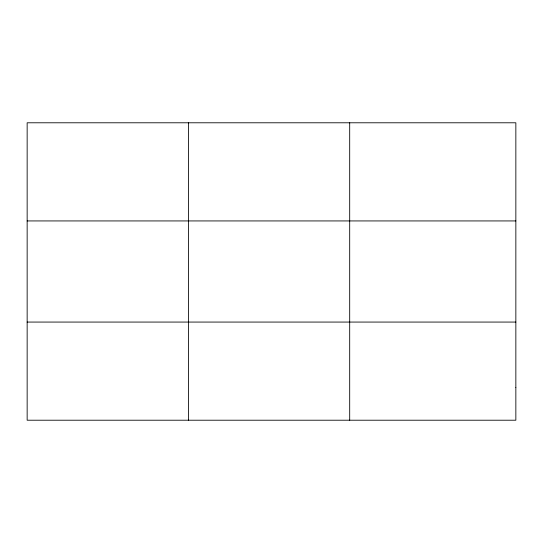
<?xml version="1.0" encoding="UTF-8"?>
<svg xmlns="http://www.w3.org/2000/svg" width="543" height="543" viewBox="0 0 543 543"><rect width="100%" height="100%" fill="white"/><g stroke="black" fill="none" stroke-linecap="round" stroke-linejoin="round"><path stroke-width="0.81" d="M188.421 420.214L188.421 122.786M349.692 420.214L349.692 122.786M27.15 220.933L515.85 220.933M27.15 322.067L515.85 322.067M515.85 387.498L515.85 420.214L27.15 420.214L27.15 122.786L515.85 122.786L515.85 387.498"/></g></svg>
